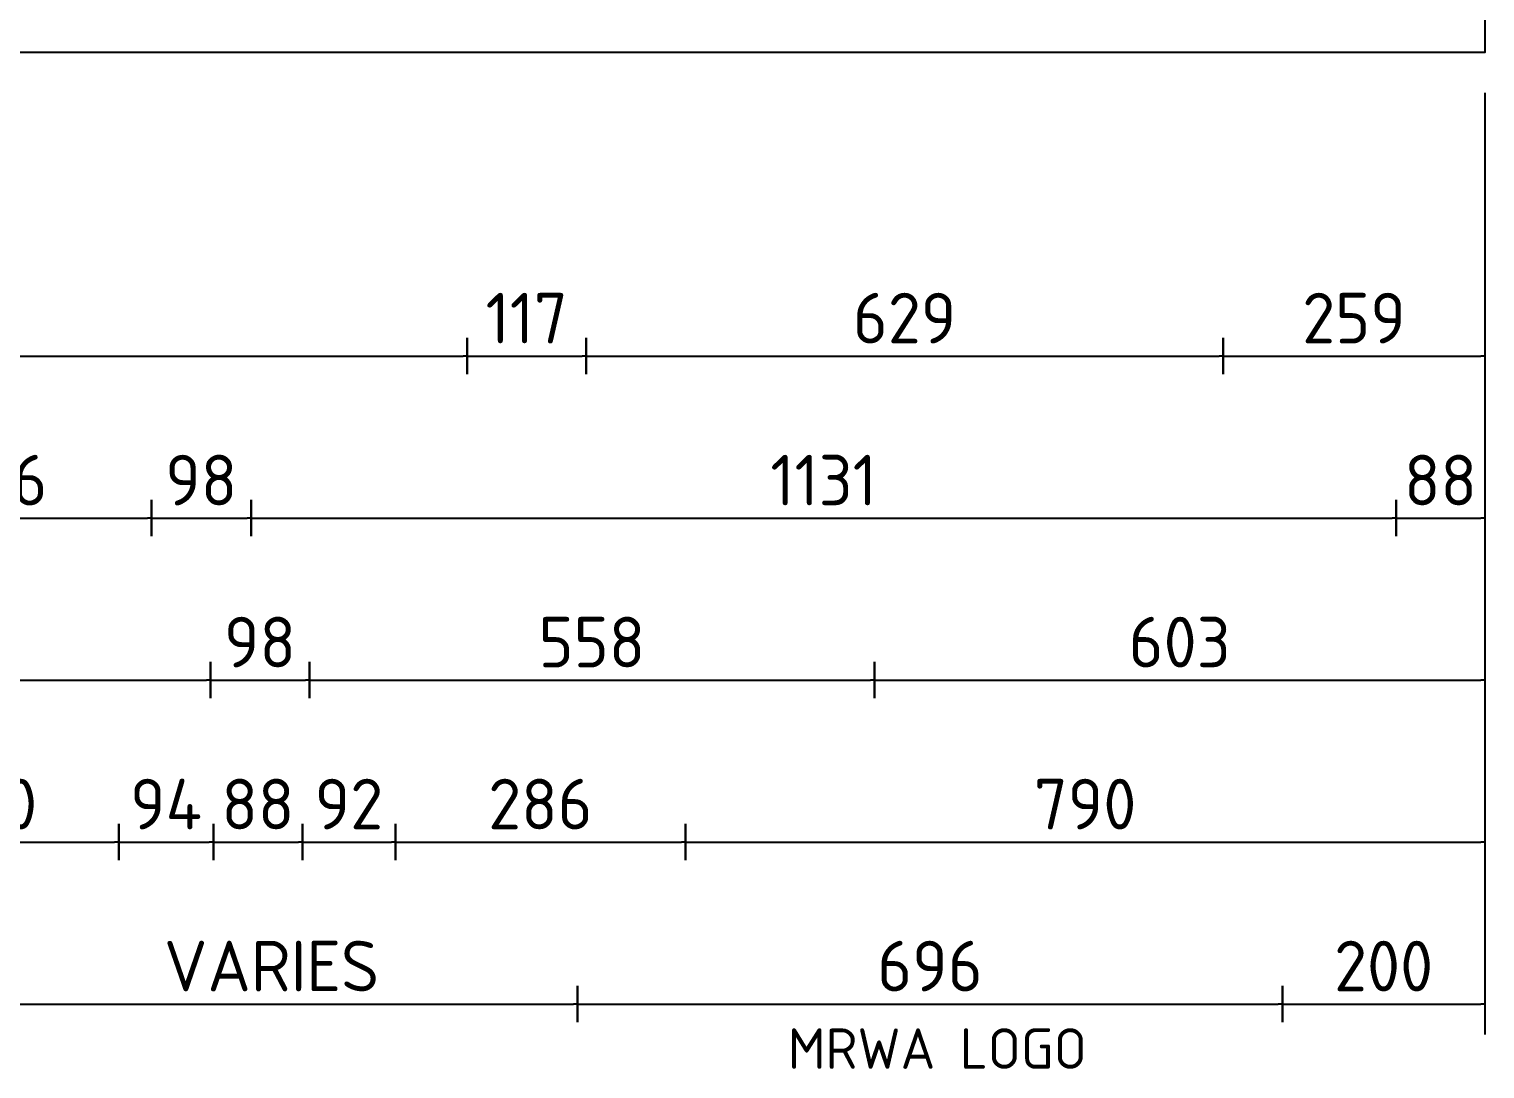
# Model space of a CAD drawing. Extents: x 0 to 420, y 0 to 297.
# Drawn here: x 175.4 to 247.3, y 124 to 175.4 of the extents above; entities that cross this region are included whole.
import ezdxf

# ---------------------------------------------------------------- set-up
doc = ezdxf.new("R2010")
doc.units = 0
doc.header["$LTSCALE"] = 0.5
doc.layers.get('0').update_dxf_attribs({"linetype": 'CONTINUOUS'})
doc.layers.get('DEFPOINTS').update_dxf_attribs({"linetype": 'CONTINUOUS'})
for name, color, linetype in [('COMMENTS', 4, 'CONTINUOUS'), ('L35', 3, 'CONTINUOUS'), ('T25', 1, 'CONTINUOUS')]:
    doc.layers.add(name, color=color, linetype=linetype)
doc.styles.add('ISO', font='iso3098b.shx')
doc.styles.add('ISO3098B', font='iso3098b.shx')
doc.dimstyles.new('SIGNSDIM', dxfattribs={"dimtxt": 2.5, "dimasz": 0.2, "dimexe": 1.5, "dimexo": 2, "dimtad": 1, "dimdec": 4, "dimlfac": 20, "dimrnd": 1, "dimdsep": 46, "dimtxsty": 'ISO3098B', "dimblk": 'SGNDIM', "dimcen": 2.5, "dimse2": 1, "dimadec": 0, "dimazin": 0, "dimtfac": 1, "dimtdec": 4, "dimtix": 1, "dimtmove": 0, "dimatfit": 3, "dimldrblk": 'SGNDIM', "dimfxl": 1, "dimtolj": 1, "dimtzin": 0, "dimarcsym": 0})

# ---------------------------------------------------------------- blocks, each defined once
blk = doc.blocks.new('SGNDIM')
for p, q in [((0, 4.5), (0, -4.5)), ((0, 0), (-1, 0))]:
    blk.add_line(p, q)
blk = doc.blocks.new('*D7')
at = {"layer": 'DEFPOINTS', "color": 0}
for p in [(140.23, 174.238), (197.045, 174.238), (197.045, 159.238)]:
    blk.add_point(p, dxfattribs=at)
at = {"layer": 'T25', "color": 0, "lineweight": -2}
blk.add_line((140.43, 159.238), (196.845, 159.238), dxfattribs=at)
at = {"layer": 'T25', "color": 0, "lineweight": -2, "xscale": 0.2, "yscale": 0.2, "zscale": 0.2, "rotation": 180}
blk.add_blockref('SGNDIM', (140.23, 159.238), dxfattribs=at)
at = {"layer": 'T25', "color": 0, "lineweight": -2, "xscale": 0.2, "yscale": 0.2, "zscale": 0.2}
blk.add_blockref('SGNDIM', (197.045, 159.238), dxfattribs=at)
at = {"layer": 'T25', "color": 0, "insert": (168.637, 161.113), "char_height": 2.5, "attachment_point": 5, "style": 'ISO3098B'}
blk.add_mtext('\\A1;1136', dxfattribs=at)
blk = doc.blocks.new('*D8')
at = {"layer": 'DEFPOINTS', "color": 0}
for p in [(197.045, 174.238), (202.915, 174.238), (202.915, 159.238)]:
    blk.add_point(p, dxfattribs=at)
at = {"layer": 'T25', "color": 0, "lineweight": -2}
blk.add_line((197.245, 159.238), (202.715, 159.238), dxfattribs=at)
at = {"layer": 'T25', "color": 0, "lineweight": -2, "xscale": 0.2, "yscale": 0.2, "zscale": 0.2, "rotation": 180}
blk.add_blockref('SGNDIM', (197.045, 159.238), dxfattribs=at)
at = {"layer": 'T25', "color": 0, "lineweight": -2, "xscale": 0.2, "yscale": 0.2, "zscale": 0.2}
blk.add_blockref('SGNDIM', (202.915, 159.238), dxfattribs=at)
at = {"layer": 'T25', "color": 0, "insert": (199.98, 161.113), "char_height": 2.5, "attachment_point": 5, "style": 'ISO3098B'}
blk.add_mtext('\\A1;117', dxfattribs=at)
blk = doc.blocks.new('*D9')
at = {"layer": 'DEFPOINTS', "color": 0}
for p in [(202.915, 174.238), (234.379, 174.238), (234.379, 159.238)]:
    blk.add_point(p, dxfattribs=at)
at = {"layer": 'T25', "color": 0, "lineweight": -2}
blk.add_line((203.115, 159.238), (234.179, 159.238), dxfattribs=at)
at = {"layer": 'T25', "color": 0, "lineweight": -2, "xscale": 0.2, "yscale": 0.2, "zscale": 0.2, "rotation": 180}
blk.add_blockref('SGNDIM', (202.915, 159.238), dxfattribs=at)
at = {"layer": 'T25', "color": 0, "lineweight": -2, "xscale": 0.2, "yscale": 0.2, "zscale": 0.2}
blk.add_blockref('SGNDIM', (234.379, 159.238), dxfattribs=at)
at = {"layer": 'T25', "color": 0, "insert": (218.647, 161.113), "char_height": 2.5, "attachment_point": 5, "style": 'ISO3098B'}
blk.add_mtext('\\A1;629', dxfattribs=at)
blk = doc.blocks.new('*D10')
at = {"layer": 'DEFPOINTS', "color": 0}
for p in [(234.379, 174.238), (247.305, 174.238), (247.305, 159.238)]:
    blk.add_point(p, dxfattribs=at)
at = {"layer": 'T25', "color": 0, "lineweight": -2}
for p, q in [((247.305, 172.238), (247.305, 157.738)), ((234.579, 159.238), (247.105, 159.238))]:
    blk.add_line(p, q, dxfattribs=at)
at = {"layer": 'T25', "color": 0, "lineweight": -2, "xscale": 0.2, "yscale": 0.2, "zscale": 0.2, "rotation": 180}
blk.add_blockref('SGNDIM', (234.379, 159.238), dxfattribs=at)
at = {"layer": 'T25', "color": 0, "lineweight": -2, "xscale": 0.2, "yscale": 0.2, "zscale": 0.2}
blk.add_blockref('SGNDIM', (247.305, 159.238), dxfattribs=at)
at = {"layer": 'T25', "color": 0, "insert": (240.842, 161.113), "char_height": 2.5, "attachment_point": 5, "style": 'ISO3098B'}
blk.add_mtext('\\A1;259', dxfattribs=at)
blk = doc.blocks.new('*D14')
at = {"layer": 'DEFPOINTS', "color": 0}
for p in [(166.135, 174.238), (181.447, 174.238), (181.447, 151.238)]:
    blk.add_point(p, dxfattribs=at)
at = {"layer": 'T25', "color": 0, "lineweight": -2}
blk.add_line((166.335, 151.238), (181.247, 151.238), dxfattribs=at)
at = {"layer": 'T25', "color": 0, "lineweight": -2, "xscale": 0.2, "yscale": 0.2, "zscale": 0.2, "rotation": 180}
blk.add_blockref('SGNDIM', (166.135, 151.238), dxfattribs=at)
at = {"layer": 'T25', "color": 0, "lineweight": -2, "xscale": 0.2, "yscale": 0.2, "zscale": 0.2}
blk.add_blockref('SGNDIM', (181.447, 151.238), dxfattribs=at)
at = {"layer": 'T25', "color": 0, "insert": (173.791, 153.113), "char_height": 2.5, "attachment_point": 5, "style": 'ISO3098B'}
blk.add_mtext('\\A1;306', dxfattribs=at)
blk = doc.blocks.new('*D15')
at = {"layer": 'DEFPOINTS', "color": 0}
for p in [(181.447, 174.238), (186.371, 174.238), (186.371, 151.238)]:
    blk.add_point(p, dxfattribs=at)
at = {"layer": 'T25', "color": 0, "lineweight": -2}
blk.add_line((181.647, 151.238), (186.171, 151.238), dxfattribs=at)
at = {"layer": 'T25', "color": 0, "lineweight": -2, "xscale": 0.2, "yscale": 0.2, "zscale": 0.2, "rotation": 180}
blk.add_blockref('SGNDIM', (181.447, 151.238), dxfattribs=at)
at = {"layer": 'T25', "color": 0, "lineweight": -2, "xscale": 0.2, "yscale": 0.2, "zscale": 0.2}
blk.add_blockref('SGNDIM', (186.371, 151.238), dxfattribs=at)
at = {"layer": 'T25', "color": 0, "insert": (183.909, 153.113), "char_height": 2.5, "attachment_point": 5, "style": 'ISO3098B'}
blk.add_mtext('\\A1;98', dxfattribs=at)
blk = doc.blocks.new('*D16')
at = {"layer": 'DEFPOINTS', "color": 0}
for p in [(186.371, 174.238), (242.919, 174.238), (242.919, 151.238)]:
    blk.add_point(p, dxfattribs=at)
at = {"layer": 'T25', "color": 0, "lineweight": -2}
blk.add_line((186.571, 151.238), (242.719, 151.238), dxfattribs=at)
at = {"layer": 'T25', "color": 0, "lineweight": -2, "xscale": 0.2, "yscale": 0.2, "zscale": 0.2, "rotation": 180}
blk.add_blockref('SGNDIM', (186.371, 151.238), dxfattribs=at)
at = {"layer": 'T25', "color": 0, "lineweight": -2, "xscale": 0.2, "yscale": 0.2, "zscale": 0.2}
blk.add_blockref('SGNDIM', (242.919, 151.238), dxfattribs=at)
at = {"layer": 'T25', "color": 0, "insert": (214.645, 153.113), "char_height": 2.5, "attachment_point": 5, "style": 'ISO3098B'}
blk.add_mtext('\\A1;1131', dxfattribs=at)
blk = doc.blocks.new('*D17')
at = {"layer": 'DEFPOINTS', "color": 0}
for p in [(242.919, 174.238), (247.305, 174.238), (247.305, 151.238)]:
    blk.add_point(p, dxfattribs=at)
at = {"layer": 'T25', "color": 0, "lineweight": -2}
for p, q in [((247.305, 172.238), (247.305, 149.738)), ((243.119, 151.238), (247.105, 151.238))]:
    blk.add_line(p, q, dxfattribs=at)
at = {"layer": 'T25', "color": 0, "lineweight": -2, "xscale": 0.2, "yscale": 0.2, "zscale": 0.2, "rotation": 180}
blk.add_blockref('SGNDIM', (242.919, 151.238), dxfattribs=at)
at = {"layer": 'T25', "color": 0, "lineweight": -2, "xscale": 0.2, "yscale": 0.2, "zscale": 0.2}
blk.add_blockref('SGNDIM', (247.305, 151.238), dxfattribs=at)
at = {"layer": 'T25', "color": 0, "insert": (245.112, 153.113), "char_height": 2.5, "attachment_point": 5, "style": 'ISO3098B'}
blk.add_mtext('\\A1;88', dxfattribs=at)
blk = doc.blocks.new('*D19')
at = {"layer": 'DEFPOINTS', "color": 0}
for p in [(157.455, 174.238), (184.371, 174.238), (184.371, 143.238)]:
    blk.add_point(p, dxfattribs=at)
at = {"layer": 'T25', "color": 0, "lineweight": -2}
blk.add_line((157.655, 143.238), (184.171, 143.238), dxfattribs=at)
at = {"layer": 'T25', "color": 0, "lineweight": -2, "xscale": 0.2, "yscale": 0.2, "zscale": 0.2, "rotation": 180}
blk.add_blockref('SGNDIM', (157.455, 143.238), dxfattribs=at)
at = {"layer": 'T25', "color": 0, "lineweight": -2, "xscale": 0.2, "yscale": 0.2, "zscale": 0.2}
blk.add_blockref('SGNDIM', (184.371, 143.238), dxfattribs=at)
at = {"layer": 'T25', "color": 0, "insert": (170.913, 145.113), "char_height": 2.5, "attachment_point": 5, "style": 'ISO3098B'}
blk.add_mtext('\\A1;538', dxfattribs=at)
blk = doc.blocks.new('*D20')
at = {"layer": 'DEFPOINTS', "color": 0}
for p in [(184.371, 174.238), (189.25, 174.238), (189.25, 143.238)]:
    blk.add_point(p, dxfattribs=at)
at = {"layer": 'T25', "color": 0, "lineweight": -2}
blk.add_line((184.571, 143.238), (189.05, 143.238), dxfattribs=at)
at = {"layer": 'T25', "color": 0, "lineweight": -2, "xscale": 0.2, "yscale": 0.2, "zscale": 0.2, "rotation": 180}
blk.add_blockref('SGNDIM', (184.371, 143.238), dxfattribs=at)
at = {"layer": 'T25', "color": 0, "lineweight": -2, "xscale": 0.2, "yscale": 0.2, "zscale": 0.2}
blk.add_blockref('SGNDIM', (189.25, 143.238), dxfattribs=at)
at = {"layer": 'T25', "color": 0, "insert": (186.81, 145.113), "char_height": 2.5, "attachment_point": 5, "style": 'ISO3098B'}
blk.add_mtext('\\A1;98', dxfattribs=at)
blk = doc.blocks.new('*D21')
at = {"layer": 'DEFPOINTS', "color": 0}
for p in [(189.25, 174.238), (217.155, 174.238), (217.155, 143.238)]:
    blk.add_point(p, dxfattribs=at)
at = {"layer": 'T25', "color": 0, "lineweight": -2}
blk.add_line((189.45, 143.238), (216.955, 143.238), dxfattribs=at)
at = {"layer": 'T25', "color": 0, "lineweight": -2, "xscale": 0.2, "yscale": 0.2, "zscale": 0.2, "rotation": 180}
blk.add_blockref('SGNDIM', (189.25, 143.238), dxfattribs=at)
at = {"layer": 'T25', "color": 0, "lineweight": -2, "xscale": 0.2, "yscale": 0.2, "zscale": 0.2}
blk.add_blockref('SGNDIM', (217.155, 143.238), dxfattribs=at)
at = {"layer": 'T25', "color": 0, "insert": (203.202, 145.113), "char_height": 2.5, "attachment_point": 5, "style": 'ISO3098B'}
blk.add_mtext('\\A1;558', dxfattribs=at)
blk = doc.blocks.new('*D22')
at = {"layer": 'DEFPOINTS', "color": 0}
for p in [(217.155, 174.238), (247.305, 174.238), (247.305, 143.238)]:
    blk.add_point(p, dxfattribs=at)
at = {"layer": 'T25', "color": 0, "lineweight": -2}
for p, q in [((247.305, 172.238), (247.305, 141.738)), ((217.355, 143.238), (247.105, 143.238))]:
    blk.add_line(p, q, dxfattribs=at)
at = {"layer": 'T25', "color": 0, "lineweight": -2, "xscale": 0.2, "yscale": 0.2, "zscale": 0.2, "rotation": 180}
blk.add_blockref('SGNDIM', (217.155, 143.238), dxfattribs=at)
at = {"layer": 'T25', "color": 0, "lineweight": -2, "xscale": 0.2, "yscale": 0.2, "zscale": 0.2}
blk.add_blockref('SGNDIM', (247.305, 143.238), dxfattribs=at)
at = {"layer": 'T25', "color": 0, "insert": (232.23, 145.113), "char_height": 2.5, "attachment_point": 5, "style": 'ISO3098B'}
blk.add_mtext('\\A1;603', dxfattribs=at)
blk = doc.blocks.new('*D24')
at = {"layer": 'DEFPOINTS', "color": 0}
for p in [(166.788, 174.238), (179.831, 174.238), (179.831, 135.238)]:
    blk.add_point(p, dxfattribs=at)
at = {"layer": 'T25', "color": 0, "lineweight": -2}
blk.add_line((166.988, 135.238), (179.631, 135.238), dxfattribs=at)
at = {"layer": 'T25', "color": 0, "lineweight": -2, "xscale": 0.2, "yscale": 0.2, "zscale": 0.2, "rotation": 180}
blk.add_blockref('SGNDIM', (166.788, 135.238), dxfattribs=at)
at = {"layer": 'T25', "color": 0, "lineweight": -2, "xscale": 0.2, "yscale": 0.2, "zscale": 0.2}
blk.add_blockref('SGNDIM', (179.831, 135.238), dxfattribs=at)
at = {"layer": 'T25', "color": 0, "insert": (173.309, 137.113), "char_height": 2.5, "attachment_point": 5, "style": 'ISO3098B'}
blk.add_mtext('\\A1;260', dxfattribs=at)
blk = doc.blocks.new('*D25')
at = {"layer": 'DEFPOINTS', "color": 0}
for p in [(179.831, 174.238), (184.508, 174.238), (184.508, 135.238)]:
    blk.add_point(p, dxfattribs=at)
at = {"layer": 'T25', "color": 0, "lineweight": -2}
blk.add_line((180.031, 135.238), (184.308, 135.238), dxfattribs=at)
at = {"layer": 'T25', "color": 0, "lineweight": -2, "xscale": 0.2, "yscale": 0.2, "zscale": 0.2, "rotation": 180}
blk.add_blockref('SGNDIM', (179.831, 135.238), dxfattribs=at)
at = {"layer": 'T25', "color": 0, "lineweight": -2, "xscale": 0.2, "yscale": 0.2, "zscale": 0.2}
blk.add_blockref('SGNDIM', (184.508, 135.238), dxfattribs=at)
at = {"layer": 'T25', "color": 0, "insert": (182.169, 137.113), "char_height": 2.5, "attachment_point": 5, "style": 'ISO3098B'}
blk.add_mtext('\\A1;94', dxfattribs=at)
blk = doc.blocks.new('*D26')
at = {"layer": 'DEFPOINTS', "color": 0}
for p in [(184.508, 174.238), (188.908, 174.238), (188.908, 135.238)]:
    blk.add_point(p, dxfattribs=at)
at = {"layer": 'T25', "color": 0, "lineweight": -2}
blk.add_line((184.708, 135.238), (188.708, 135.238), dxfattribs=at)
at = {"layer": 'T25', "color": 0, "lineweight": -2, "xscale": 0.2, "yscale": 0.2, "zscale": 0.2, "rotation": 180}
blk.add_blockref('SGNDIM', (184.508, 135.238), dxfattribs=at)
at = {"layer": 'T25', "color": 0, "lineweight": -2, "xscale": 0.2, "yscale": 0.2, "zscale": 0.2}
blk.add_blockref('SGNDIM', (188.908, 135.238), dxfattribs=at)
at = {"layer": 'T25', "color": 0, "insert": (186.708, 137.113), "char_height": 2.5, "attachment_point": 5, "style": 'ISO3098B'}
blk.add_mtext('\\A1;88', dxfattribs=at)
blk = doc.blocks.new('*D27')
at = {"layer": 'DEFPOINTS', "color": 0}
for p in [(188.908, 174.238), (193.497, 174.238), (193.497, 135.238)]:
    blk.add_point(p, dxfattribs=at)
at = {"layer": 'T25', "color": 0, "lineweight": -2}
blk.add_line((189.108, 135.238), (193.297, 135.238), dxfattribs=at)
at = {"layer": 'T25', "color": 0, "lineweight": -2, "xscale": 0.2, "yscale": 0.2, "zscale": 0.2, "rotation": 180}
blk.add_blockref('SGNDIM', (188.908, 135.238), dxfattribs=at)
at = {"layer": 'T25', "color": 0, "lineweight": -2, "xscale": 0.2, "yscale": 0.2, "zscale": 0.2}
blk.add_blockref('SGNDIM', (193.497, 135.238), dxfattribs=at)
at = {"layer": 'T25', "color": 0, "insert": (191.202, 137.113), "char_height": 2.5, "attachment_point": 5, "style": 'ISO3098B'}
blk.add_mtext('\\A1;92', dxfattribs=at)
blk = doc.blocks.new('*D28')
at = {"layer": 'DEFPOINTS', "color": 0}
for p in [(193.497, 174.238), (207.821, 174.238), (207.821, 135.238)]:
    blk.add_point(p, dxfattribs=at)
at = {"layer": 'T25', "color": 0, "lineweight": -2}
blk.add_line((193.697, 135.238), (207.621, 135.238), dxfattribs=at)
at = {"layer": 'T25', "color": 0, "lineweight": -2, "xscale": 0.2, "yscale": 0.2, "zscale": 0.2, "rotation": 180}
blk.add_blockref('SGNDIM', (193.497, 135.238), dxfattribs=at)
at = {"layer": 'T25', "color": 0, "lineweight": -2, "xscale": 0.2, "yscale": 0.2, "zscale": 0.2}
blk.add_blockref('SGNDIM', (207.821, 135.238), dxfattribs=at)
at = {"layer": 'T25', "color": 0, "insert": (200.659, 137.113), "char_height": 2.5, "attachment_point": 5, "style": 'ISO3098B'}
blk.add_mtext('\\A1;286', dxfattribs=at)
blk = doc.blocks.new('*D29')
at = {"layer": 'DEFPOINTS', "color": 0}
for p in [(207.821, 174.238), (247.305, 174.238), (247.305, 135.238)]:
    blk.add_point(p, dxfattribs=at)
at = {"layer": 'T25', "color": 0, "lineweight": -2}
for p, q in [((247.305, 172.238), (247.305, 133.738)), ((208.021, 135.238), (247.105, 135.238))]:
    blk.add_line(p, q, dxfattribs=at)
at = {"layer": 'T25', "color": 0, "lineweight": -2, "xscale": 0.2, "yscale": 0.2, "zscale": 0.2, "rotation": 180}
blk.add_blockref('SGNDIM', (207.821, 135.238), dxfattribs=at)
at = {"layer": 'T25', "color": 0, "lineweight": -2, "xscale": 0.2, "yscale": 0.2, "zscale": 0.2}
blk.add_blockref('SGNDIM', (247.305, 135.238), dxfattribs=at)
at = {"layer": 'T25', "color": 0, "insert": (227.563, 137.113), "char_height": 2.5, "attachment_point": 5, "style": 'ISO3098B'}
blk.add_mtext('\\A1;790', dxfattribs=at)
blk = doc.blocks.new('*D32')
at = {"layer": 'DEFPOINTS', "color": 0}
for p in [(172.266, 174.571), (202.497, 174.571), (202.497, 127.238)]:
    blk.add_point(p, dxfattribs=at)
at = {"layer": 'T25', "color": 0, "lineweight": -2}
blk.add_line((172.466, 127.238), (202.297, 127.238), dxfattribs=at)
at = {"layer": 'T25', "color": 0, "lineweight": -2, "xscale": 0.2, "yscale": 0.2, "zscale": 0.2, "rotation": 180}
blk.add_blockref('SGNDIM', (172.266, 127.238), dxfattribs=at)
at = {"layer": 'T25', "color": 0, "lineweight": -2, "xscale": 0.2, "yscale": 0.2, "zscale": 0.2}
blk.add_blockref('SGNDIM', (202.497, 127.238), dxfattribs=at)
at = {"layer": 'T25', "color": 0, "insert": (187.381, 129.113), "char_height": 2.5, "attachment_point": 5, "style": 'ISO3098B'}
blk.add_mtext('\\A1;VARIES', dxfattribs=at)
blk = doc.blocks.new('*D33')
at = {"layer": 'DEFPOINTS', "color": 0}
for p in [(237.302, 174.391), (202.497, 168.07), (237.302, 127.238)]:
    blk.add_point(p, dxfattribs=at)
at = {"layer": 'T25', "color": 0, "lineweight": -2}
blk.add_line((202.697, 127.238), (237.102, 127.238), dxfattribs=at)
at = {"layer": 'T25', "color": 0, "lineweight": -2, "xscale": 0.2, "yscale": 0.2, "zscale": 0.2, "rotation": 180}
blk.add_blockref('SGNDIM', (202.497, 127.238), dxfattribs=at)
at = {"layer": 'T25', "color": 0, "lineweight": -2, "xscale": 0.2, "yscale": 0.2, "zscale": 0.2}
blk.add_blockref('SGNDIM', (237.302, 127.238), dxfattribs=at)
at = {"layer": 'T25', "color": 0, "insert": (219.899, 129.113), "char_height": 2.5, "attachment_point": 5, "style": 'ISO3098B'}
blk.add_mtext('\\A1;696', dxfattribs=at)
blk = doc.blocks.new('*D34')
at = {"layer": 'DEFPOINTS', "color": 0}
for p in [(237.302, 141.289), (247.305, 141.289), (247.305, 127.238)]:
    blk.add_point(p, dxfattribs=at)
at = {"layer": 'T25', "color": 0, "lineweight": -2}
for p, q in [((247.305, 139.289), (247.305, 125.738)), ((237.502, 127.238), (247.105, 127.238))]:
    blk.add_line(p, q, dxfattribs=at)
at = {"layer": 'T25', "color": 0, "lineweight": -2, "xscale": 0.2, "yscale": 0.2, "zscale": 0.2, "rotation": 180}
blk.add_blockref('SGNDIM', (237.302, 127.238), dxfattribs=at)
at = {"layer": 'T25', "color": 0, "lineweight": -2, "xscale": 0.2, "yscale": 0.2, "zscale": 0.2}
blk.add_blockref('SGNDIM', (247.305, 127.238), dxfattribs=at)
at = {"layer": 'T25', "color": 0, "insert": (242.303, 129.113), "char_height": 2.5, "attachment_point": 5, "style": 'ISO3098B'}
blk.add_mtext('\\A1;200', dxfattribs=at)

msp = doc.modelspace()

# ---------------------------------------------------------------- linework, layer by layer
at = {"layer": 'L35'}
msp.add_lwpolyline([(127.3047651, 174.2382308), (127.3047651, 249.2382308), (247.3047651, 249.2382308), (247.3047651, 174.2382308)], close=True, dxfattribs=at)

# ---------------------------------------------------------------- texts
at = {"layer": 'COMMENTS', "style": 'ISO'}
msp.add_text('MRWA LOGO', height=2, dxfattribs=at).set_placement((212.8823496, 124.03932))

# ---------------------------------------------------------------- dimensions: what is measured, and where the dimension line sits
at = {"layer": 'T25'}
for base, p1, p2, override, picture, middle in [((197.0447722, 159.2382308), (140.2302268, 174.2382308), (197.0447722, 174.2382308), {"dimse1": 1}, '*D7', (168.6374995, 161.1132308)), ((184.3708802, 143.2382308), (157.4545875, 174.2382308), (184.3708802, 174.2382308), {"dimse1": 1}, '*D19', (170.9127339, 145.1132308)), ((181.4474782, 151.2382308), (166.1353333, 174.2382308), (181.4474782, 174.2382308), {"dimse1": 1}, '*D14', (173.7914057, 153.1132308)), ((184.5083233, 135.2382308), (179.8305535, 174.2382308), (184.5083233, 174.2382308), {"dimse1": 1}, '*D25', (182.1694384, 137.1132308)), ((186.3713418, 151.2382308), (181.4474782, 174.2382308), (186.3713418, 174.2382308), {"dimse1": 1}, '*D15', (183.90941, 153.1132308)), ((189.2499995, 143.2382308), (184.3708802, 174.2382308), (189.2499995, 174.2382308), {"dimse1": 1}, '*D20', (186.8104398, 145.1132308)), ((188.9083233, 135.2382308), (184.5083233, 174.2382308), (188.9083233, 174.2382308), {"dimse1": 1}, '*D26', (186.7083233, 137.1132308)), ((242.9189128, 151.2382308), (186.3713418, 174.2382308), (242.9189128, 174.2382308), {"dimse1": 1}, '*D16', (214.6451273, 153.1132308)), ((193.4966046, 135.2382308), (188.9083233, 174.2382308), (193.4966046, 174.2382308), {"dimse1": 1}, '*D27', (191.202464, 137.1132308)), ((217.1549427, 143.2382308), (189.2499995, 174.2382308), (217.1549427, 174.2382308), {"dimse1": 1}, '*D21', (203.2024711, 145.1132308)), ((207.8214483, 135.2382308), (193.4966046, 174.2382308), (207.8214483, 174.2382308), {"dimse1": 1}, '*D28', (200.6590265, 137.1132308)), ((202.9152268, 159.2382308), (197.0447722, 174.2382308), (202.9152268, 174.2382308), {"dimse1": 1}, '*D8', (199.9799995, 161.1132308)), ((237.3017756, 127.2382308), (202.4969709, 168.0704159), (237.3017756, 174.3907918), {"dimse1": 1}, '*D33', (219.8993732, 129.1132308)), ((234.3793035, 159.2382308), (202.9152268, 174.2382308), (234.3793035, 174.2382308), {"dimse1": 1}, '*D9', (218.6472651, 161.1132308)), ((247.3047651, 135.2382308), (207.8214483, 174.2382308), (247.3047651, 174.2382308), {"dimse1": 1, "dimse2": 0}, '*D29', (227.5631067, 137.1132308)), ((247.3047651, 143.2382308), (217.1549427, 174.2382308), (247.3047651, 174.2382308), {"dimse1": 1, "dimse2": 0}, '*D22', (232.2298539, 145.1132308)), ((247.3047651, 159.2382308), (234.3793035, 174.2382308), (247.3047651, 174.2382308), {"dimse1": 1, "dimse2": 0}, '*D10', (240.8420343, 161.1132308)), ((247.3047651, 151.2382308), (242.9189128, 174.2382308), (247.3047651, 174.2382308), {"dimse1": 1, "dimse2": 0}, '*D17', (245.111839, 153.1132308)), ((247.3047651, 127.2382308), (237.3017756, 141.2890529), (247.3047651, 141.2890529), {"dimse1": 1, "dimse2": 0}, '*D34', (242.3032703, 129.1132308))]:
    dim = msp.add_linear_dim(base=base, p1=p1, p2=p2, dimstyle='SIGNSDIM', override=override, dxfattribs=at)
    dim.commit()
    dim.dimension.update_dxf_attribs({"geometry": picture, "text_midpoint": middle})
for base, p1, p2, text, picture, middle in [((179.8305535, 135.2382308), (166.7880819, 174.2382308), (179.8305535, 174.2382308), '260', '*D24', (173.3093177, 137.1132308)), ((202.4969709, 127.2382308), (172.2656062, 174.571241), (202.4969709, 174.571241), 'VARIES', '*D32', (187.3812886, 129.1132308))]:
    dim = msp.add_linear_dim(base=base, p1=p1, p2=p2, text=text, dimstyle='SIGNSDIM', override={"dimse1": 1}, dxfattribs=at)
    dim.commit()
    dim.dimension.update_dxf_attribs({"geometry": picture, "text_midpoint": middle})

doc.saveas('drawing.dxf')
